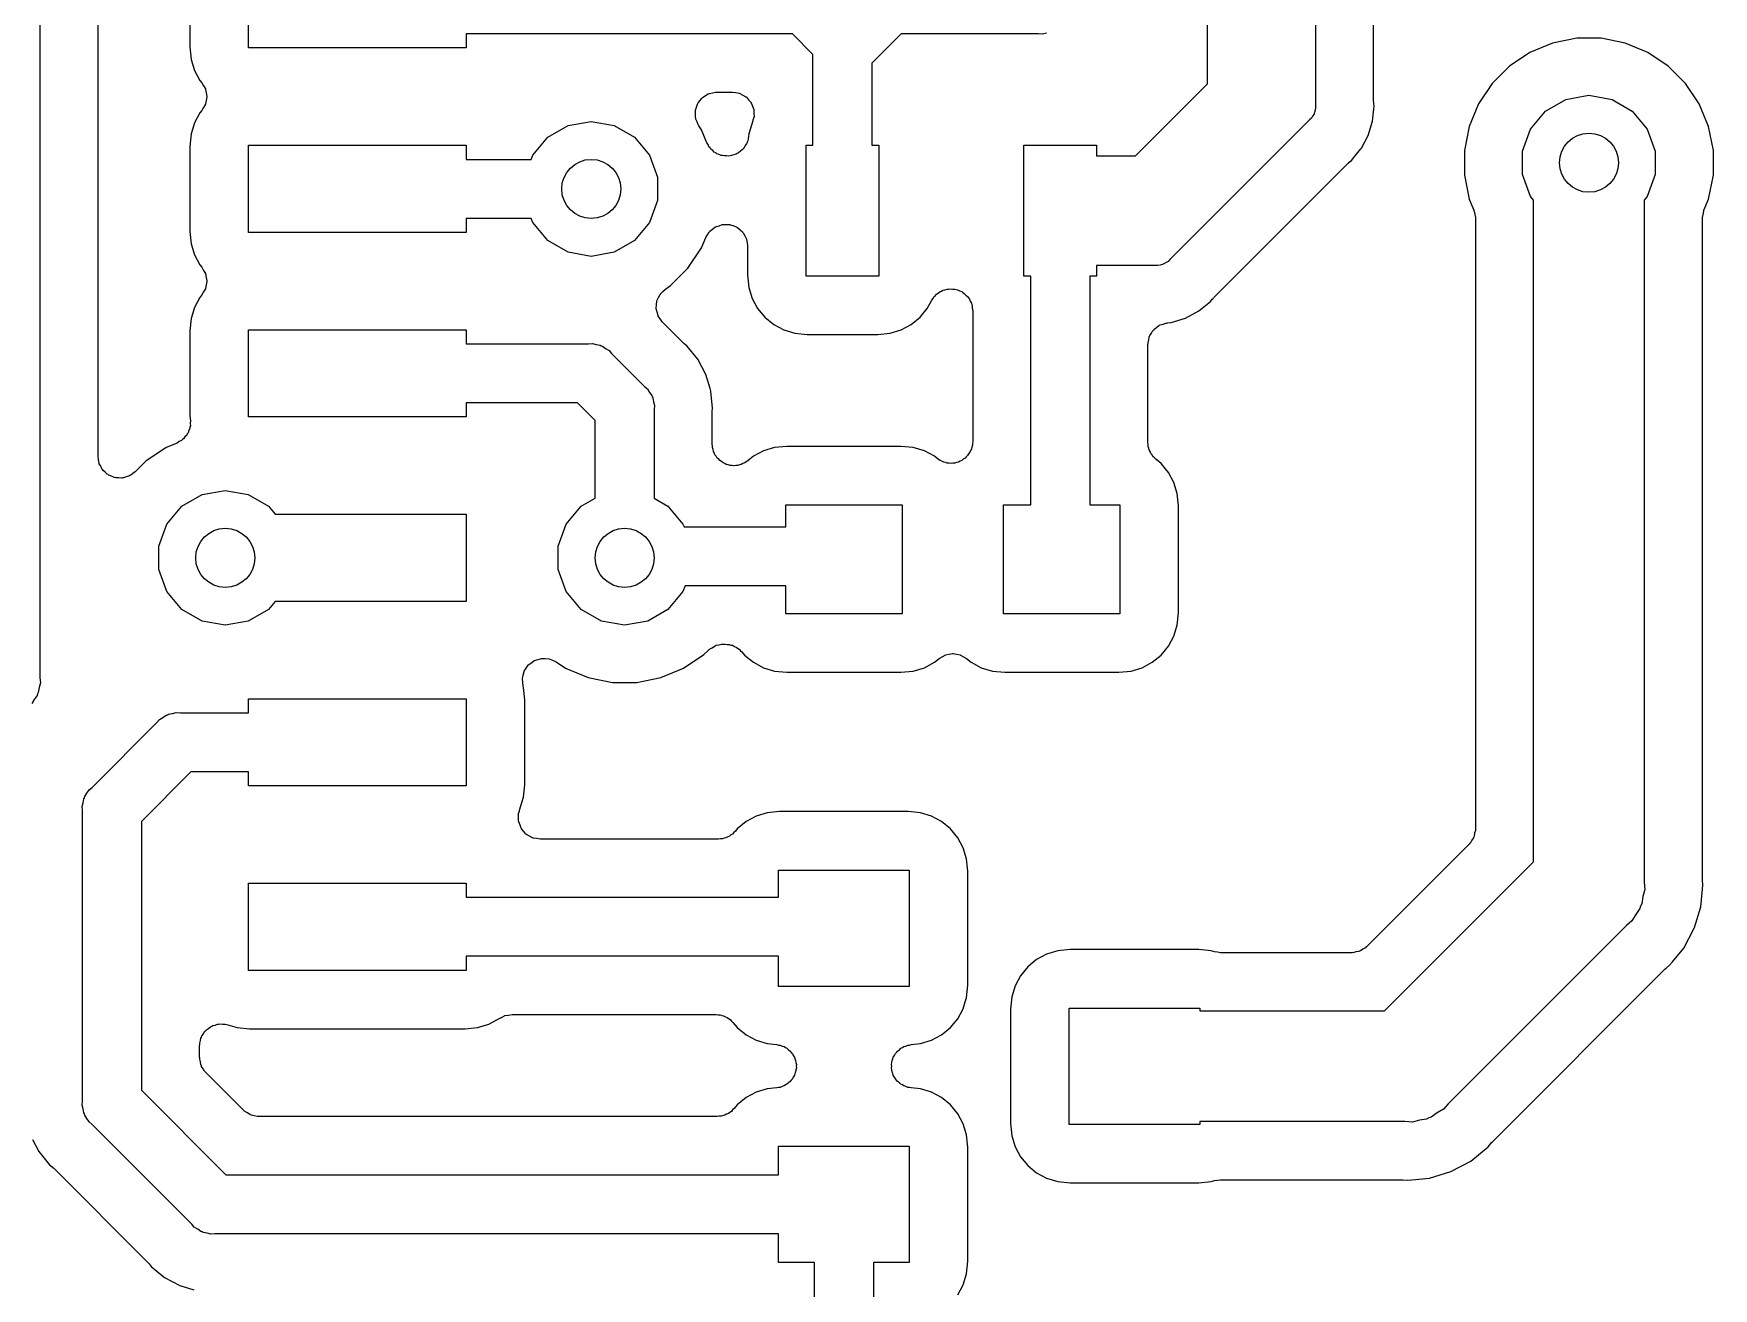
# Model space of a CAD drawing. Extents: x 91 to 190.2, y -113.9 to -59.9.
# Drawn here: x 169.22 to 180.79, y -76.35 to -67.71 of the extents above; entities that cross this region are included whole.
import ezdxf

# ---------------------------------------------------------------- set-up
doc = ezdxf.new("R2010")
doc.units = 0
doc.header["$MEASUREMENT"] = 0
doc.layers.add('BLACK', color=7, linetype='CONTINUOUS')

msp = doc.modelspace()

# ---------------------------------------------------------------- linework, layer by layer
at = {"layer": 'BLACK', "linetype": 'CONTINUOUS'}
for p, q in [((169.264, -63.5683), (169.264, -72.1469)), ((169.664, -70.6216), (169.664, -63.9013)), ((177.303, -68.0574), (177.303, -64.3355)), ((178.047, -64.5426), (178.047, -68.2045)), ((178.447, -68.1768), (178.447, -65.0246)), ((170.297, -67.2174), (170.297, -67.8026)), ((170.7, -67.81), (170.7, -67.21)), ((174.446, -67.7132), (172.2, -67.7132)), ((172.2, -67.7132), (172.2, -67.81)), ((174.587, -67.8542), (174.446, -67.7132)), ((175.194, -67.7132), (174.993, -67.9142)), ((176.141, -67.7132), (175.194, -67.7132)), ((176.168, -67.7155), (176.141, -67.7132)), ((176.194, -67.7086), (176.168, -67.7155)), ((179.68, -67.7757), (179.524, -67.8404)), ((179.846, -67.7428), (179.68, -67.7757)), ((180.014, -67.7428), (179.846, -67.7428)), ((180.18, -67.7757), (180.014, -67.7428)), ((180.336, -67.8404), (180.18, -67.7757)), ((170.297, -67.8026), (170.306, -67.8884)), ((170.306, -67.8884), (170.329, -67.9638)), ((172.2, -67.81), (170.7, -67.81)), ((174.587, -68.48), (174.587, -67.8542)), ((179.524, -67.8404), (179.384, -67.9342)), ((180.476, -67.9342), (180.336, -67.8404)), ((170.329, -67.9638), (170.366, -68.0333)), ((174.993, -67.9142), (174.993, -68.48)), ((179.384, -67.9342), (179.264, -68.0536)), ((180.596, -68.0536), (180.476, -67.9342)), ((170.366, -68.0333), (170.379, -68.0498)), ((170.379, -68.0498), (170.391, -68.0711)), ((170.391, -68.0711), (170.404, -68.0922)), ((170.404, -68.0922), (170.404, -68.0938)), ((170.404, -68.0938), (170.405, -68.0952)), ((170.405, -68.0952), (170.409, -68.1193)), ((170.409, -68.1193), (170.413, -68.1434)), ((173.848, -68.1377), (173.866, -68.1259)), ((173.866, -68.1259), (173.87, -68.1247)), ((173.87, -68.1247), (173.875, -68.1222)), ((173.875, -68.1222), (173.896, -68.1186)), ((173.896, -68.1186), (173.916, -68.1135)), ((173.916, -68.1135), (173.921, -68.1141)), ((173.921, -68.1141), (173.926, -68.1132)), ((173.926, -68.1132), (174.032, -68.1132)), ((174.032, -68.1132), (174.056, -68.1173)), ((174.056, -68.1173), (174.079, -68.1206)), ((174.079, -68.1206), (174.081, -68.1218)), ((174.081, -68.1218), (174.084, -68.1222)), ((174.084, -68.1222), (174.104, -68.1341)), ((176.807, -68.553), (177.303, -68.0574)), ((179.264, -68.0536), (179.17, -68.194)), ((180.69, -68.194), (180.596, -68.0536)), ((170.379, -68.2402), (170.366, -68.2567)), ((170.391, -68.2189), (170.379, -68.2402)), ((170.404, -68.1978), (170.391, -68.2189)), ((170.405, -68.1948), (170.404, -68.1962)), ((170.404, -68.1962), (170.404, -68.1978)), ((170.409, -68.1706), (170.405, -68.1948)), ((170.413, -68.1466), (170.409, -68.1706)), ((170.413, -68.1434), (170.413, -68.145)), ((170.413, -68.145), (170.413, -68.1466)), ((173.777, -68.2469), (173.778, -68.2421)), ((173.778, -68.2372), (173.786, -68.2172)), ((173.778, -68.2421), (173.778, -68.2372)), ((173.786, -68.2172), (173.792, -68.1969)), ((173.792, -68.1969), (173.794, -68.1929)), ((173.794, -68.1929), (173.796, -68.1882)), ((173.796, -68.1882), (173.81, -68.1719)), ((173.81, -68.1719), (173.822, -68.1548)), ((173.822, -68.1548), (173.826, -68.1521)), ((173.826, -68.1521), (173.83, -68.1483)), ((173.83, -68.1483), (173.848, -68.1377)), ((174.104, -68.1341), (174.125, -68.1452)), ((174.125, -68.1452), (174.127, -68.147)), ((174.127, -68.147), (174.129, -68.1483)), ((174.129, -68.1483), (174.144, -68.1664)), ((174.144, -68.1664), (174.16, -68.184)), ((174.16, -68.184), (174.161, -68.1863)), ((174.161, -68.1863), (174.162, -68.1882)), ((174.162, -68.1882), (174.17, -68.2104)), ((174.17, -68.2104), (174.179, -68.2323)), ((174.179, -68.2323), (174.179, -68.2348)), ((174.179, -68.2348), (174.18, -68.2372)), ((174.18, -68.2372), (174.18, -68.2608)), ((178.044, -68.2375), (178.041, -68.2541)), ((178.048, -68.2212), (178.044, -68.2375)), ((178.047, -68.2045), (178.048, -68.2212)), ((178.439, -68.3133), (178.448, -68.2285)), ((178.448, -68.1841), (178.447, -68.1768)), ((178.448, -68.1915), (178.448, -68.1841)), ((178.45, -68.21), (178.448, -68.1915)), ((178.448, -68.2285), (178.45, -68.21)), ((178.448, -68.2285), (178.448, -68.2285)), ((178.448, -68.2285), (178.448, -68.2285)), ((179.17, -68.194), (179.106, -68.35)), ((179.632, -68.2444), (179.771, -68.1637)), ((179.771, -68.1637), (179.93, -68.1357)), ((179.93, -68.1357), (180.089, -68.1637)), ((180.089, -68.1637), (180.228, -68.2444)), ((180.754, -68.35), (180.69, -68.194)), ((170.329, -68.3262), (170.306, -68.4016)), ((170.366, -68.2567), (170.329, -68.3262)), ((172.762, -68.4244), (172.901, -68.3437)), ((172.901, -68.3437), (173.06, -68.3157)), ((173.06, -68.3157), (173.219, -68.3437)), ((173.219, -68.3437), (173.358, -68.4244)), ((173.778, -68.268), (173.777, -68.2469)), ((173.778, -68.2892), (173.778, -68.268)), ((173.78, -68.2939), (173.778, -68.2892)), ((173.78, -68.2989), (173.78, -68.2939)), ((173.789, -68.3183), (173.78, -68.2989)), ((173.796, -68.3382), (173.789, -68.3183)), ((173.799, -68.342), (173.796, -68.3382)), ((173.801, -68.3465), (173.799, -68.342)), ((173.82, -68.374), (173.801, -68.3465)), ((174.173, -68.312), (174.146, -68.4016)), ((174.174, -68.3068), (174.173, -68.312)), ((174.18, -68.2892), (174.174, -68.3068)), ((174.18, -68.2608), (174.181, -68.2844)), ((174.181, -68.2844), (174.18, -68.2868)), ((174.18, -68.2868), (174.18, -68.2892)), ((178.006, -68.3037), (177.044, -69.2659)), ((178.019, -68.2929), (178.006, -68.3037)), ((178.027, -68.2783), (178.019, -68.2929)), ((178.037, -68.2645), (178.027, -68.2783)), ((178.038, -68.259), (178.037, -68.2645)), ((178.041, -68.2541), (178.038, -68.259)), ((178.409, -68.4127), (178.439, -68.3133)), ((179.106, -68.35), (179.073, -68.5156)), ((179.528, -68.3679), (179.632, -68.2444)), ((180.228, -68.2444), (180.332, -68.3679)), ((180.787, -68.5156), (180.754, -68.35)), ((170.306, -68.4016), (170.297, -68.4874)), ((172.658, -68.5479), (172.762, -68.4244)), ((173.358, -68.4244), (173.462, -68.5479)), ((173.856, -68.4621), (173.82, -68.374)), ((173.865, -68.4753), (173.856, -68.4621)), ((174.13, -68.4696), (174.121, -68.4823)), ((174.133, -68.4593), (174.13, -68.4696)), ((174.138, -68.4499), (174.133, -68.4593)), ((174.14, -68.4344), (174.138, -68.4499)), ((174.144, -68.4195), (174.14, -68.4344)), ((174.146, -68.4016), (174.144, -68.4195)), ((178.363, -68.4998), (178.409, -68.4127)), ((179.473, -68.5194), (179.528, -68.3679)), ((180.332, -68.3679), (180.387, -68.5194)), ((170.297, -68.4874), (170.297, -69.0726)), ((170.7, -69.08), (170.7, -68.48)), ((170.7, -68.48), (172.2, -68.48)), ((172.2, -68.48), (172.2, -68.5768)), ((172.2, -68.5768), (172.647, -68.5768)), ((172.647, -68.5768), (172.658, -68.5479)), ((173.462, -68.5479), (173.517, -68.6994)), ((173.871, -68.4894), (173.865, -68.4753)), ((173.878, -68.4971), (173.871, -68.4894)), ((173.884, -68.5061), (173.878, -68.4971)), ((173.897, -68.5156), (173.884, -68.5061)), ((173.907, -68.5267), (173.897, -68.5156)), ((173.917, -68.5313), (173.907, -68.5267)), ((173.925, -68.5378), (173.917, -68.5313)), ((173.94, -68.5425), (173.925, -68.5378)), ((173.954, -68.5492), (173.94, -68.5425)), ((173.965, -68.5503), (173.954, -68.5492)), ((173.975, -68.5535), (173.965, -68.5503)), ((173.991, -68.5528), (173.975, -68.5535)), ((174.006, -68.5543), (173.991, -68.5528)), ((174.017, -68.5517), (174.006, -68.5543)), ((174.027, -68.5512), (174.017, -68.5517)), ((174.042, -68.5452), (174.027, -68.5512)), ((174.057, -68.5414), (174.042, -68.5452)), ((174.065, -68.5353), (174.057, -68.5414)), ((174.075, -68.5313), (174.065, -68.5353)), ((174.087, -68.5208), (174.075, -68.5313)), ((174.1, -68.512), (174.087, -68.5208)), ((174.106, -68.5033), (174.1, -68.512)), ((174.114, -68.4961), (174.106, -68.5033)), ((174.121, -68.4823), (174.114, -68.4961)), ((174.54, -69.38), (174.54, -68.48)), ((174.54, -68.48), (174.587, -68.48)), ((174.993, -68.48), (175.04, -68.48)), ((175.04, -68.48), (175.04, -69.38)), ((176.04, -69.38), (176.04, -68.48)), ((176.04, -68.48), (176.54, -68.48)), ((176.54, -68.48), (176.54, -68.5525)), ((176.54, -68.5525), (176.546, -68.553)), ((176.546, -68.553), (176.807, -68.553)), ((178.28, -68.5963), (178.294, -68.5844)), ((178.294, -68.5844), (178.319, -68.5548)), ((178.319, -68.5548), (178.36, -68.5042)), ((178.319, -68.5548), (178.319, -68.5548)), ((178.36, -68.5042), (178.363, -68.4998)), ((179.073, -68.5156), (179.073, -68.6844)), ((179.473, -68.6806), (179.473, -68.5194)), ((180.387, -68.5194), (180.387, -68.6806)), ((180.787, -68.6844), (180.787, -68.5156)), ((173.517, -68.6994), (173.517, -68.8606)), ((177.346, -69.5291), (178.269, -68.6062)), ((178.269, -68.6062), (178.275, -68.6019)), ((178.275, -68.6019), (178.28, -68.5963)), ((179.073, -68.6844), (179.106, -68.85)), ((179.528, -68.8321), (179.473, -68.6806)), ((180.387, -68.6806), (180.332, -68.8321)), ((180.754, -68.85), (180.787, -68.6844)), ((173.517, -68.8606), (173.462, -69.0121)), ((179.106, -68.85), (179.138, -68.9269)), ((179.138, -68.9269), (179.138, -68.9301)), ((179.138, -68.9301), (179.14, -68.933)), ((179.14, -68.933), (179.144, -68.9555)), ((179.549, -68.8572), (179.528, -68.8321)), ((179.549, -73.4122), (179.549, -68.8572)), ((180.332, -68.8321), (180.311, -68.8572)), ((180.311, -68.8572), (180.311, -73.5534)), ((180.716, -68.9555), (180.72, -68.933)), ((180.72, -68.933), (180.722, -68.9301)), ((180.722, -68.9269), (180.754, -68.85)), ((180.722, -68.9301), (180.722, -68.9269)), ((172.647, -68.9832), (172.2, -68.9832)), ((172.2, -68.9832), (172.2, -69.08)), ((172.658, -69.0121), (172.647, -68.9832)), ((172.762, -69.1356), (172.658, -69.0121)), ((173.462, -69.0121), (173.358, -69.1356)), ((173.895, -69.0579), (173.912, -69.0432)), ((173.912, -69.0432), (173.915, -69.0421)), ((173.915, -69.0421), (173.918, -69.0401)), ((173.918, -69.0401), (173.94, -69.0332)), ((173.94, -69.0332), (173.961, -69.0254)), ((173.961, -69.0254), (173.965, -69.0254)), ((173.965, -69.0254), (173.968, -69.0244)), ((173.968, -69.0244), (173.991, -69.0254)), ((173.991, -69.0254), (174.013, -69.0254)), ((174.013, -69.0254), (174.016, -69.0266)), ((174.016, -69.0266), (174.02, -69.0267)), ((174.02, -69.0267), (174.041, -69.0354)), ((174.041, -69.0354), (174.062, -69.0432)), ((174.062, -69.0432), (174.065, -69.0454)), ((174.065, -69.0454), (174.068, -69.0466)), ((174.068, -69.0466), (174.085, -69.0621)), ((179.144, -68.9555), (179.149, -68.9778)), ((179.149, -68.9778), (179.148, -68.981)), ((179.148, -68.981), (179.149, -68.9843)), ((179.149, -68.9843), (179.149, -73.1844)), ((180.711, -68.9778), (180.716, -68.9555)), ((180.712, -68.981), (180.711, -68.9778)), ((180.711, -68.9843), (180.712, -68.981)), ((180.711, -73.5243), (180.711, -68.9843)), ((170.297, -69.0726), (170.306, -69.1584)), ((170.306, -69.1584), (170.329, -69.2338)), ((172.2, -69.08), (170.7, -69.08)), ((172.901, -69.2163), (172.762, -69.1356)), ((173.358, -69.1356), (173.219, -69.2163)), ((173.82, -69.186), (173.849, -69.1157)), ((173.849, -69.1157), (173.861, -69.0965)), ((173.861, -69.0965), (173.872, -69.0767)), ((173.872, -69.0767), (173.875, -69.0746)), ((173.875, -69.0746), (173.877, -69.0718)), ((173.877, -69.0718), (173.895, -69.0579)), ((174.085, -69.0621), (174.102, -69.0767)), ((174.102, -69.0767), (174.104, -69.0796)), ((174.104, -69.0796), (174.106, -69.0818)), ((174.106, -69.0818), (174.117, -69.1021)), ((174.117, -69.1021), (174.128, -69.1218)), ((174.128, -69.1218), (174.129, -69.1251)), ((174.129, -69.1251), (174.13, -69.128)), ((174.13, -69.128), (174.133, -69.1507)), ((174.133, -69.1507), (174.137, -69.1731)), ((170.329, -69.2338), (170.366, -69.3033)), ((173.06, -69.2443), (172.901, -69.2163)), ((173.219, -69.2163), (173.06, -69.2443)), ((173.726, -69.3264), (173.82, -69.186)), ((174.137, -69.1731), (174.137, -69.3726)), ((177.033, -69.2788), (177.018, -69.2872)), ((177.044, -69.2659), (177.033, -69.2788)), ((170.366, -69.3033), (170.379, -69.3198)), ((170.379, -69.3198), (170.391, -69.3411)), ((170.391, -69.3411), (170.404, -69.3622)), ((170.404, -69.3622), (170.404, -69.3638)), ((170.404, -69.3638), (170.405, -69.3652)), ((170.405, -69.3652), (170.409, -69.3893)), ((170.409, -69.3893), (170.413, -69.4134)), ((173.606, -69.4458), (173.726, -69.3264)), ((174.137, -69.3726), (174.146, -69.4584)), ((175.04, -69.38), (174.54, -69.38)), ((176.087, -69.38), (176.04, -69.38)), ((176.087, -70.955), (176.087, -69.38)), ((176.54, -69.38), (176.493, -69.38)), ((176.493, -69.38), (176.493, -70.955)), ((176.546, -69.307), (176.54, -69.3075)), ((176.54, -69.3075), (176.54, -69.38)), ((176.944, -69.307), (176.546, -69.307)), ((176.961, -69.3085), (176.944, -69.307)), ((176.977, -69.3041), (176.961, -69.3085)), ((176.994, -69.3012), (176.977, -69.3041)), ((176.999, -69.2983), (176.994, -69.3012)), ((177.004, -69.2969), (176.999, -69.2983)), ((177.018, -69.2872), (177.004, -69.2969)), ((170.379, -69.5102), (170.366, -69.5267)), ((170.391, -69.4889), (170.379, -69.5102)), ((170.404, -69.4678), (170.391, -69.4889)), ((170.405, -69.4648), (170.404, -69.4662)), ((170.404, -69.4662), (170.404, -69.4678)), ((170.409, -69.4406), (170.405, -69.4648)), ((170.413, -69.4166), (170.409, -69.4406)), ((170.413, -69.4134), (170.413, -69.415)), ((170.413, -69.415), (170.413, -69.4166)), ((173.524, -69.5283), (173.535, -69.5062)), ((173.535, -69.5062), (173.536, -69.505)), ((173.536, -69.5035), (173.554, -69.4866)), ((173.536, -69.505), (173.536, -69.5035)), ((173.554, -69.4866), (173.571, -69.4693)), ((173.571, -69.4693), (173.573, -69.4686)), ((173.573, -69.4686), (173.574, -69.4675)), ((173.574, -69.4675), (173.606, -69.4458)), ((174.146, -69.4584), (174.169, -69.5338)), ((175.422, -69.5209), (175.43, -69.514)), ((175.43, -69.514), (175.437, -69.5056)), ((175.437, -69.5056), (175.45, -69.4974)), ((175.45, -69.4974), (175.462, -69.4874)), ((175.462, -69.4874), (175.472, -69.4837)), ((175.472, -69.4837), (175.481, -69.4781)), ((175.481, -69.4781), (175.496, -69.4749)), ((175.496, -69.4749), (175.511, -69.4696)), ((175.511, -69.4696), (175.521, -69.4696)), ((175.521, -69.4696), (175.532, -69.4674)), ((175.532, -69.4674), (175.547, -69.4696)), ((175.547, -69.4696), (175.563, -69.4696)), ((175.563, -69.4696), (175.573, -69.4732)), ((175.573, -69.4732), (175.583, -69.4747)), ((175.583, -69.4747), (175.597, -69.4821)), ((175.597, -69.4821), (175.612, -69.4874)), ((175.612, -69.4874), (175.62, -69.4943)), ((175.62, -69.4943), (175.629, -69.4993)), ((175.629, -69.4993), (175.64, -69.5109)), ((175.64, -69.5109), (175.652, -69.5209)), ((170.329, -69.5962), (170.306, -69.6716)), ((170.366, -69.5267), (170.329, -69.5962)), ((173.508, -69.602), (173.51, -69.5777)), ((173.508, -69.6036), (173.508, -69.602)), ((173.508, -69.6053), (173.508, -69.6036)), ((173.514, -69.6289), (173.508, -69.6053)), ((173.51, -69.5777), (173.512, -69.5534)), ((173.512, -69.5534), (173.513, -69.5519)), ((173.513, -69.5502), (173.524, -69.5283)), ((173.513, -69.5519), (173.513, -69.5502)), ((173.52, -69.6526), (173.514, -69.6289)), ((174.169, -69.5338), (174.206, -69.6033)), ((174.206, -69.6033), (174.256, -69.6642)), ((175.324, -69.6642), (175.374, -69.6033)), ((175.374, -69.6033), (175.405, -69.5466)), ((175.405, -69.5466), (175.414, -69.5344)), ((175.414, -69.5344), (175.422, -69.5209)), ((175.652, -69.5209), (175.657, -69.5301)), ((175.657, -69.5301), (175.664, -69.5381)), ((175.664, -69.5381), (175.67, -69.5525)), ((175.67, -69.5525), (175.678, -69.566)), ((175.678, -69.566), (175.68, -69.5765)), ((175.68, -69.5765), (175.684, -69.5864)), ((175.684, -69.5864), (175.684, -69.602)), ((175.684, -69.602), (175.687, -69.6173)), ((175.687, -69.6173), (175.687, -70.5199)), ((177.153, -69.6692), (177.244, -69.6203)), ((177.244, -69.6203), (177.324, -69.5544)), ((177.324, -69.5544), (177.336, -69.54)), ((177.336, -69.54), (177.342, -69.5352)), ((177.342, -69.5352), (177.346, -69.5291)), ((170.306, -69.6716), (170.297, -69.7574)), ((173.521, -69.654), (173.52, -69.6526)), ((173.521, -69.6556), (173.521, -69.654)), ((173.535, -69.6756), (173.521, -69.6556)), ((173.549, -69.6959), (173.535, -69.6756)), ((173.55, -69.6969), (173.549, -69.6959)), ((173.551, -69.6983), (173.55, -69.6969)), ((173.69, -69.8373), (173.551, -69.6983)), ((174.256, -69.6642), (174.317, -69.7142)), ((174.317, -69.7142), (174.386, -69.7513)), ((175.194, -69.7513), (175.263, -69.7142)), ((175.263, -69.7142), (175.324, -69.6642)), ((176.936, -69.7462), (176.953, -69.7343)), ((176.953, -69.7343), (176.968, -69.7212)), ((176.968, -69.7212), (176.974, -69.7192)), ((176.974, -69.7192), (176.978, -69.7158)), ((176.978, -69.7158), (176.998, -69.7104)), ((176.998, -69.7104), (177.017, -69.7034)), ((177.017, -69.7034), (177.023, -69.7034)), ((177.023, -69.7034), (177.028, -69.7018)), ((177.028, -69.7018), (177.053, -69.6994)), ((177.053, -69.6994), (177.153, -69.6692)), ((170.297, -69.7574), (170.297, -70.3426)), ((170.7, -70.35), (170.7, -69.75)), ((170.7, -69.75), (172.2, -69.75)), ((172.2, -69.75), (172.2, -69.8468)), ((172.2, -69.8468), (173.041, -69.8468)), ((173.041, -69.8468), (173.068, -69.8445)), ((173.068, -69.8445), (173.094, -69.8514)), ((173.094, -69.8514), (173.121, -69.8561)), ((173.121, -69.8561), (173.128, -69.8606)), ((173.128, -69.8606), (173.137, -69.863)), ((173.696, -69.8416), (173.69, -69.8373)), ((173.701, -69.8472), (173.696, -69.8416)), ((173.719, -69.8614), (173.701, -69.8472)), ((173.794, -69.9533), (173.719, -69.8614)), ((174.386, -69.7513), (174.462, -69.7742)), ((174.462, -69.7742), (174.547, -69.7827)), ((174.547, -69.7827), (175.033, -69.7827)), ((175.033, -69.7827), (175.118, -69.7742)), ((175.118, -69.7742), (175.194, -69.7513)), ((176.893, -69.8511), (176.894, -69.8454)), ((176.893, -70.5252), (176.893, -69.8511)), ((176.894, -69.8397), (176.899, -69.8199)), ((176.894, -69.8454), (176.894, -69.8397)), ((176.899, -69.8199), (176.902, -69.7998)), ((176.902, -69.7998), (176.905, -69.7948)), ((176.905, -69.7948), (176.907, -69.7892)), ((176.907, -69.7892), (176.918, -69.7723)), ((176.918, -69.7723), (176.928, -69.7547)), ((176.928, -69.7547), (176.933, -69.751)), ((176.933, -69.751), (176.936, -69.7462)), ((173.137, -69.863), (173.159, -69.8785)), ((173.159, -69.8785), (173.183, -69.8919)), ((173.183, -69.8919), (173.2, -69.9126)), ((173.2, -69.9126), (173.427, -70.1401)), ((173.85, -70.058), (173.794, -69.9533)), ((173.879, -70.154), (173.85, -70.058)), ((173.427, -70.1401), (173.448, -70.1574)), ((173.448, -70.1574), (173.462, -70.1807)), ((173.462, -70.1807), (173.477, -70.2028)), ((173.477, -70.2028), (173.479, -70.2116)), ((173.884, -70.1718), (173.879, -70.154)), ((173.879, -70.154), (173.879, -70.154)), ((173.896, -70.29), (173.884, -70.1718)), ((172.966, -70.2532), (172.2, -70.2532)), ((172.2, -70.2532), (172.2, -70.35)), ((173.087, -70.3742), (172.966, -70.2532)), ((173.479, -70.2116), (173.484, -70.2194)), ((173.484, -70.2194), (173.489, -70.246)), ((173.489, -70.246), (173.496, -70.272)), ((173.496, -70.272), (173.493, -70.2989)), ((173.493, -70.2989), (173.493, -70.9094)), ((173.893, -70.327), (173.894, -70.3197)), ((173.894, -70.3123), (173.896, -70.29)), ((173.894, -70.3197), (173.894, -70.3123)), ((170.297, -70.428), (170.29, -70.4437)), ((170.297, -70.3426), (170.301, -70.3761)), ((170.3, -70.4104), (170.297, -70.419)), ((170.297, -70.419), (170.297, -70.428)), ((170.301, -70.3761), (170.299, -70.3932)), ((170.299, -70.3932), (170.3, -70.4104)), ((172.2, -70.35), (170.7, -70.35)), ((173.087, -70.9094), (173.087, -70.3742)), ((173.893, -70.5363), (173.893, -70.327)), ((170.209, -70.5294), (170.134, -70.5604)), ((170.223, -70.5201), (170.209, -70.5294)), ((170.239, -70.5127), (170.223, -70.5201)), ((170.245, -70.5063), (170.239, -70.5127)), ((170.253, -70.5014), (170.245, -70.5063)), ((170.263, -70.4878), (170.253, -70.5014)), ((170.275, -70.4755), (170.263, -70.4878)), ((170.279, -70.4672), (170.275, -70.4755)), ((170.284, -70.4601), (170.279, -70.4672)), ((170.29, -70.4437), (170.284, -70.4601)), ((173.895, -70.5484), (173.893, -70.5363)), ((173.895, -70.5608), (173.895, -70.5484)), ((174.407, -70.5523), (174.322, -70.5608)), ((175.193, -70.5523), (174.407, -70.5523)), ((175.278, -70.5608), (175.193, -70.5523)), ((175.685, -70.5443), (175.68, -70.5575)), ((175.687, -70.5199), (175.685, -70.532)), ((175.685, -70.532), (175.685, -70.5443)), ((176.896, -70.5389), (176.893, -70.5252)), ((176.896, -70.5528), (176.896, -70.5389)), ((176.9, -70.5643), (176.896, -70.5528)), ((169.667, -70.6409), (169.664, -70.6216)), ((169.669, -70.6604), (169.667, -70.6409)), ((169.672, -70.6664), (169.669, -70.6604)), ((169.673, -70.6729), (169.672, -70.6664)), ((169.994, -70.6542), (169.92, -70.7277)), ((170.134, -70.5604), (169.994, -70.6542)), ((173.9, -70.5739), (173.895, -70.5608)), ((173.902, -70.5876), (173.9, -70.5739)), ((173.908, -70.5983), (173.902, -70.5876)), ((173.912, -70.6099), (173.908, -70.5983)), ((173.921, -70.6207), (173.912, -70.6099)), ((173.928, -70.6327), (173.921, -70.6207)), ((173.938, -70.6406), (173.928, -70.6327)), ((173.946, -70.6502), (173.938, -70.6406)), ((173.958, -70.6573), (173.946, -70.6502)), ((173.968, -70.6662), (173.958, -70.6573)), ((173.98, -70.6704), (173.968, -70.6662)), ((173.99, -70.6767), (173.98, -70.6704)), ((174.105, -70.671), (174.093, -70.6778)), ((174.118, -70.6662), (174.105, -70.671)), ((174.128, -70.6583), (174.118, -70.6662)), ((174.138, -70.6523), (174.128, -70.6583)), ((174.177, -70.6208), (174.138, -70.6523)), ((174.246, -70.5837), (174.177, -70.6208)), ((174.322, -70.5608), (174.246, -70.5837)), ((175.354, -70.5837), (175.278, -70.5608)), ((175.423, -70.6208), (175.354, -70.5837)), ((175.442, -70.6359), (175.423, -70.6208)), ((175.452, -70.6419), (175.442, -70.6359)), ((175.462, -70.6498), (175.452, -70.6419)), ((175.475, -70.6546), (175.462, -70.6498)), ((175.487, -70.6614), (175.475, -70.6546)), ((175.499, -70.6634), (175.487, -70.6614)), ((175.511, -70.6676), (175.499, -70.6634)), ((175.525, -70.6676), (175.511, -70.6676)), ((175.538, -70.6699), (175.525, -70.6676)), ((175.551, -70.6676), (175.538, -70.6699)), ((175.563, -70.6676), (175.551, -70.6676)), ((175.576, -70.6629), (175.563, -70.6676)), ((175.59, -70.6603), (175.576, -70.6629)), ((175.6, -70.654), (175.59, -70.6603)), ((175.612, -70.6498), (175.6, -70.654)), ((175.622, -70.6409), (175.612, -70.6498)), ((175.634, -70.6338), (175.622, -70.6409)), ((175.642, -70.6242), (175.634, -70.6338)), ((175.652, -70.6163), (175.642, -70.6242)), ((175.659, -70.6043), (175.652, -70.6163)), ((175.668, -70.5935), (175.659, -70.6043)), ((175.672, -70.5819), (175.668, -70.5935)), ((175.678, -70.5712), (175.672, -70.5819)), ((175.68, -70.5575), (175.678, -70.5712)), ((176.902, -70.5765), (176.9, -70.5643)), ((176.909, -70.5885), (176.902, -70.5765)), ((176.914, -70.6016), (176.909, -70.5885)), ((176.922, -70.6109), (176.914, -70.6016)), ((176.928, -70.6216), (176.922, -70.6109)), ((176.939, -70.6305), (176.928, -70.6216)), ((176.948, -70.6411), (176.939, -70.6305)), ((176.984, -70.6708), (176.948, -70.6411)), ((177.034, -70.7317), (176.984, -70.6708)), ((169.683, -70.6899), (169.673, -70.6729)), ((169.691, -70.7076), (169.683, -70.6899)), ((169.696, -70.7123), (169.691, -70.7076)), ((169.699, -70.718), (169.696, -70.7123)), ((169.714, -70.7306), (169.699, -70.718)), ((169.728, -70.7445), (169.714, -70.7306)), ((169.734, -70.7473), (169.728, -70.7445)), ((169.739, -70.7515), (169.734, -70.7473)), ((169.757, -70.7582), (169.739, -70.7515)), ((169.775, -70.7665), (169.757, -70.7582)), ((169.782, -70.7671), (169.775, -70.7665)), ((169.788, -70.7693), (169.782, -70.7671)), ((169.808, -70.7693), (169.788, -70.7693)), ((169.827, -70.771), (169.808, -70.7693)), ((169.833, -70.7693), (169.827, -70.771)), ((169.84, -70.7693), (169.833, -70.7693)), ((169.858, -70.7626), (169.84, -70.7693)), ((169.877, -70.7575), (169.858, -70.7626)), ((169.883, -70.7538), (169.877, -70.7575)), ((169.889, -70.7515), (169.883, -70.7538)), ((169.904, -70.7389), (169.889, -70.7515)), ((169.92, -70.7277), (169.904, -70.7389)), ((174.004, -70.6793), (173.99, -70.6767)), ((174.017, -70.684), (174.004, -70.6793)), ((174.029, -70.684), (174.017, -70.684)), ((174.042, -70.6863), (174.029, -70.684)), ((174.055, -70.684), (174.042, -70.6863)), ((174.069, -70.684), (174.055, -70.684)), ((174.081, -70.6798), (174.069, -70.684)), ((174.093, -70.6778), (174.081, -70.6798)), ((177.071, -70.8012), (177.034, -70.7317)), ((170.242, -70.9644), (170.381, -70.8837)), ((170.381, -70.8837), (170.54, -70.8557)), ((170.54, -70.8557), (170.699, -70.8837)), ((170.699, -70.8837), (170.838, -70.9644)), ((177.094, -70.8766), (177.071, -70.8012)), ((177.103, -70.9624), (177.094, -70.8766)), ((170.138, -71.0879), (170.242, -70.9644)), ((170.838, -70.9644), (170.885, -71.02)), ((172.888, -71.0879), (172.992, -70.9644)), ((172.992, -70.9644), (173.087, -70.9094)), ((173.493, -70.9094), (173.588, -70.9644)), ((173.588, -70.9644), (173.692, -71.0879)), ((174.4, -71.1068), (174.4, -70.955)), ((174.4, -70.955), (175.2, -70.955)), ((175.2, -70.955), (175.2, -71.705)), ((175.9, -71.705), (175.9, -70.955)), ((175.9, -70.955), (176.087, -70.955)), ((176.493, -70.955), (176.7, -70.955)), ((176.7, -70.955), (176.7, -71.705)), ((177.103, -71.6976), (177.103, -70.9624)), ((170.083, -71.2394), (170.138, -71.0879)), ((170.885, -71.02), (172.2, -71.02)), ((172.2, -71.02), (172.2, -71.62)), ((172.833, -71.2394), (172.888, -71.0879)), ((173.692, -71.0879), (173.699, -71.1068)), ((173.699, -71.1068), (174.4, -71.1068)), ((170.083, -71.4006), (170.083, -71.2394)), ((172.833, -71.4006), (172.833, -71.2394)), ((170.138, -71.5521), (170.083, -71.4006)), ((172.888, -71.5521), (172.833, -71.4006)), ((170.242, -71.6756), (170.138, -71.5521)), ((172.992, -71.6756), (172.888, -71.5521)), ((173.692, -71.5521), (173.588, -71.6756)), ((173.706, -71.5132), (173.692, -71.5521)), ((174.4, -71.5132), (173.706, -71.5132)), ((174.4, -71.705), (174.4, -71.5132)), ((170.381, -71.7563), (170.242, -71.6756)), ((170.838, -71.6756), (170.699, -71.7563)), ((170.885, -71.62), (170.838, -71.6756)), ((172.2, -71.62), (170.885, -71.62)), ((173.131, -71.7563), (172.992, -71.6756)), ((173.588, -71.6756), (173.449, -71.7563)), ((175.2, -71.705), (174.4, -71.705)), ((176.7, -71.705), (175.9, -71.705)), ((177.094, -71.7834), (177.103, -71.6976)), ((170.54, -71.7843), (170.381, -71.7563)), ((170.699, -71.7563), (170.54, -71.7843)), ((173.29, -71.7843), (173.131, -71.7563)), ((173.449, -71.7563), (173.29, -71.7843)), ((177.071, -71.8588), (177.094, -71.7834)), ((173.875, -71.9483), (173.892, -71.9385)), ((173.892, -71.9385), (173.908, -71.9273)), ((173.908, -71.9273), (173.914, -71.9255)), ((173.914, -71.9255), (173.92, -71.9222)), ((173.92, -71.9222), (173.939, -71.9188)), ((173.939, -71.9188), (173.958, -71.9138)), ((173.958, -71.9138), (173.965, -71.9143)), ((173.965, -71.9143), (173.971, -71.9132)), ((173.971, -71.9132), (173.982, -71.9132)), ((173.982, -71.9132), (173.996, -71.9156)), ((173.996, -71.9156), (174.01, -71.9158)), ((174.01, -71.9158), (174.022, -71.9201)), ((174.022, -71.9201), (174.034, -71.9222)), ((174.034, -71.9222), (174.046, -71.9292)), ((174.046, -71.9292), (174.059, -71.9341)), ((174.059, -71.9341), (174.068, -71.9421)), ((174.068, -71.9421), (174.079, -71.9483)), ((176.984, -71.9892), (177.034, -71.9283)), ((177.034, -71.9283), (177.071, -71.8588)), ((172.612, -72.0795), (172.626, -72.0584)), ((172.626, -72.0584), (172.627, -72.0579)), ((172.627, -72.0572), (172.648, -72.0423)), ((172.627, -72.0579), (172.627, -72.0572)), ((172.648, -72.0423), (172.668, -72.0271)), ((172.668, -72.0271), (172.669, -72.0269)), ((172.669, -72.0264), (172.694, -72.0193)), ((172.669, -72.0269), (172.669, -72.0264)), ((172.694, -72.0193), (172.718, -72.012)), ((172.718, -72.012), (172.719, -72.0118)), ((172.718, -72.012), (172.718, -72.012)), ((172.719, -72.0118), (172.744, -72.0134)), ((172.744, -72.0134), (172.77, -72.0148)), ((172.77, -72.0148), (172.77, -72.0151)), ((172.77, -72.0151), (172.771, -72.0152)), ((172.771, -72.0152), (172.794, -72.0254)), ((172.794, -72.0254), (172.818, -72.0353)), ((172.818, -72.0353), (172.818, -72.0358)), ((172.818, -72.0358), (172.819, -72.0362)), ((172.819, -72.0362), (172.884, -72.0796)), ((173.696, -72.0796), (173.836, -71.9858)), ((173.836, -71.9858), (173.865, -71.9571)), ((173.865, -71.9571), (173.871, -71.9533)), ((173.871, -71.9533), (173.875, -71.9483)), ((174.079, -71.9483), (174.088, -71.959)), ((174.088, -71.959), (174.098, -71.968)), ((174.098, -71.968), (174.116, -71.9892)), ((174.116, -71.9892), (174.177, -72.0392)), ((174.177, -72.0392), (174.246, -72.0763)), ((175.354, -72.0763), (175.423, -72.0392)), ((175.423, -72.0392), (175.455, -72.0133)), ((175.455, -72.0133), (175.476, -72.0013)), ((175.476, -72.0013), (175.497, -71.9889)), ((175.497, -71.9889), (175.499, -71.9886)), ((175.499, -71.9886), (175.5, -71.9878)), ((175.5, -71.9878), (175.524, -71.9838)), ((175.524, -71.9838), (175.548, -71.9793)), ((175.548, -71.9793), (175.55, -71.9795)), ((175.55, -71.9795), (175.552, -71.9793)), ((175.552, -71.9793), (175.576, -71.9838)), ((175.576, -71.9838), (175.6, -71.9878)), ((175.6, -71.9878), (175.601, -71.9886)), ((175.601, -71.9886), (175.603, -71.9889)), ((175.603, -71.9889), (175.624, -72.0014)), ((175.624, -72.0014), (175.645, -72.0133)), ((175.645, -72.0133), (175.677, -72.0392)), ((175.677, -72.0392), (175.746, -72.0763)), ((176.854, -72.0763), (176.923, -72.0392)), ((176.923, -72.0392), (176.984, -71.9892)), ((169.264, -72.1469), (169.267, -72.1805)), ((172.586, -72.1511), (172.592, -72.1266)), ((172.586, -72.1519), (172.586, -72.1511)), ((172.586, -72.1527), (172.586, -72.1519)), ((172.589, -72.1778), (172.586, -72.1527)), ((172.592, -72.1266), (172.598, -72.102)), ((172.598, -72.1005), (172.612, -72.0795)), ((172.598, -72.1013), (172.598, -72.1005)), ((172.598, -72.102), (172.598, -72.1013)), ((172.884, -72.0796), (173.04, -72.1443)), ((173.04, -72.1443), (173.206, -72.1772)), ((173.374, -72.1772), (173.54, -72.1443)), ((173.54, -72.1443), (173.696, -72.0796)), ((174.246, -72.0763), (174.322, -72.0992)), ((174.322, -72.0992), (174.407, -72.1077)), ((174.407, -72.1077), (175.193, -72.1077)), ((175.193, -72.1077), (175.278, -72.0992)), ((175.278, -72.0992), (175.354, -72.0763)), ((175.746, -72.0763), (175.822, -72.0992)), ((175.822, -72.0992), (175.907, -72.1077)), ((175.907, -72.1077), (176.693, -72.1077)), ((176.693, -72.1077), (176.778, -72.0992)), ((176.778, -72.0992), (176.854, -72.0763)), ((169.244, -72.267), (169.224, -72.2946)), ((169.247, -72.256), (169.244, -72.267)), ((169.252, -72.2462), (169.247, -72.256)), ((169.258, -72.213), (169.252, -72.2462)), ((169.267, -72.1805), (169.258, -72.213)), ((170.7, -72.3868), (170.7, -72.29)), ((170.7, -72.29), (172.2, -72.29)), ((172.2, -72.29), (172.2, -72.89)), ((172.592, -72.2029), (172.589, -72.1778)), ((172.592, -72.2036), (172.592, -72.2029)), ((172.592, -72.2044), (172.592, -72.2036)), ((172.594, -72.2116), (172.592, -72.2044)), ((172.603, -72.2974), (172.594, -72.2116)), ((173.206, -72.1772), (173.374, -72.1772)), ((169.224, -72.2946), (169.208, -72.3238)), ((170.111, -72.4185), (170.133, -72.403)), ((170.133, -72.403), (170.142, -72.4006)), ((170.142, -72.4006), (170.149, -72.3961)), ((170.149, -72.3961), (170.176, -72.3914)), ((170.176, -72.3914), (170.202, -72.3845)), ((170.202, -72.3845), (170.229, -72.3868)), ((170.229, -72.3868), (170.7, -72.3868)), ((172.603, -72.8826), (172.603, -72.2974)), ((169.623, -72.9), (170.07, -72.4526)), ((170.07, -72.4526), (170.087, -72.4319)), ((170.087, -72.4319), (170.111, -72.4185)), ((170.304, -72.7932), (169.963, -73.1342)), ((170.7, -72.7932), (170.304, -72.7932)), ((170.7, -72.89), (170.7, -72.7932)), ((169.561, -73.006), (169.566, -72.9794)), ((169.566, -72.9794), (169.571, -72.9716)), ((169.571, -72.9716), (169.573, -72.9628)), ((169.573, -72.9628), (169.588, -72.9407)), ((169.588, -72.9407), (169.602, -72.9174)), ((169.602, -72.9174), (169.623, -72.9)), ((172.2, -72.89), (170.7, -72.89)), ((172.567, -73.058), (172.594, -72.9684)), ((172.594, -72.9684), (172.603, -72.8826)), ((169.554, -73.032), (169.561, -73.006)), ((169.557, -73.0589), (169.554, -73.032)), ((169.557, -75.0611), (169.557, -73.0589)), ((172.559, -73.0856), (172.56, -73.0832)), ((172.56, -73.1092), (172.559, -73.0856)), ((172.56, -73.0808), (172.566, -73.0632)), ((172.56, -73.0832), (172.56, -73.0808)), ((172.566, -73.0632), (172.567, -73.058)), ((174.196, -73.0987), (174.127, -73.1358)), ((174.272, -73.0758), (174.196, -73.0987)), ((174.357, -73.0673), (174.272, -73.0758)), ((175.243, -73.0673), (174.357, -73.0673)), ((175.328, -73.0758), (175.243, -73.0673)), ((175.404, -73.0987), (175.328, -73.0758)), ((175.473, -73.1358), (175.404, -73.0987)), ((169.963, -73.1342), (169.963, -74.9858)), ((172.56, -73.1328), (172.56, -73.1092)), ((172.561, -73.1352), (172.56, -73.1328)), ((172.561, -73.1377), (172.561, -73.1352)), ((172.57, -73.1596), (172.561, -73.1377)), ((172.578, -73.1818), (172.57, -73.1596)), ((172.579, -73.1837), (172.578, -73.1818)), ((172.58, -73.186), (172.579, -73.1837)), ((172.596, -73.2036), (172.58, -73.186)), ((172.611, -73.2217), (172.596, -73.2036)), ((174.042, -73.211), (174.033, -73.2217)), ((174.053, -73.202), (174.042, -73.211)), ((174.066, -73.1858), (174.053, -73.202)), ((174.127, -73.1358), (174.066, -73.1858)), ((175.534, -73.1858), (175.473, -73.1358)), ((175.584, -73.2467), (175.534, -73.1858)), ((179.148, -73.1974), (179.143, -73.2164)), ((179.149, -73.1844), (179.148, -73.1909)), ((179.148, -73.1909), (179.148, -73.1974)), ((172.613, -73.223), (172.611, -73.2217)), ((172.615, -73.2248), (172.613, -73.223)), ((172.636, -73.2359), (172.615, -73.2248)), ((172.656, -73.2478), (172.636, -73.2359)), ((172.659, -73.2482), (172.656, -73.2478)), ((172.661, -73.2494), (172.659, -73.2482)), ((172.684, -73.2527), (172.661, -73.2494)), ((172.708, -73.2568), (172.684, -73.2527)), ((173.937, -73.2568), (172.708, -73.2568)), ((173.95, -73.2544), (173.937, -73.2568)), ((173.964, -73.2542), (173.95, -73.2544)), ((173.976, -73.2499), (173.964, -73.2542)), ((173.988, -73.2478), (173.976, -73.2499)), ((174, -73.2408), (173.988, -73.2478)), ((174.013, -73.2359), (174, -73.2408)), ((174.022, -73.2279), (174.013, -73.2359)), ((174.033, -73.2217), (174.022, -73.2279)), ((175.621, -73.3162), (175.584, -73.2467)), ((175.644, -73.3916), (175.621, -73.3162)), ((179.105, -73.2904), (178.4, -73.9951)), ((179.109, -73.285), (179.105, -73.2904)), ((179.114, -73.2808), (179.109, -73.285)), ((179.124, -73.2638), (179.114, -73.2808)), ((179.135, -73.2478), (179.124, -73.2638)), ((179.137, -73.2414), (179.135, -73.2478)), ((179.14, -73.2357), (179.137, -73.2414)), ((179.143, -73.2164), (179.14, -73.2357)), ((175.653, -73.4774), (175.644, -73.3916)), ((178.522, -74.439), (179.549, -73.4122)), ((170.7, -74.16), (170.7, -73.56)), ((170.7, -73.56), (172.2, -73.56)), ((172.2, -73.56), (172.2, -73.6568)), ((174.35, -73.6568), (174.35, -73.47)), ((174.35, -73.47), (175.25, -73.47)), ((175.25, -73.47), (175.25, -74.27)), ((175.653, -74.2626), (175.653, -73.4774)), ((180.311, -73.5534), (180.315, -73.6037)), ((180.712, -73.5316), (180.711, -73.5243)), ((180.712, -73.539), (180.712, -73.5316)), ((180.715, -73.57), (180.712, -73.539)), ((172.2, -73.6568), (174.35, -73.6568)), ((180.302, -73.6525), (180.294, -73.7023)), ((180.315, -73.6037), (180.302, -73.6525)), ((180.7, -73.7231), (180.712, -73.601)), ((180.712, -73.601), (180.715, -73.57)), ((180.712, -73.601), (180.712, -73.601)), ((180.712, -73.601), (180.712, -73.601)), ((180.252, -73.7749), (180.226, -73.8187)), ((180.281, -73.7335), (180.252, -73.7749)), ((180.285, -73.7171), (180.281, -73.7335)), ((180.294, -73.7023), (180.285, -73.7171)), ((180.657, -73.8642), (180.7, -73.7231)), ((180.188, -73.8512), (178.961, -75.0776)), ((180.226, -73.8187), (180.188, -73.8512)), ((180.583, -74.006), (180.655, -73.8703)), ((180.655, -73.8703), (180.657, -73.8642)), ((180.657, -73.8642), (180.657, -73.8642)), ((176.357, -74.0173), (176.272, -74.0258)), ((177.243, -74.0173), (176.357, -74.0173)), ((177.328, -74.0258), (177.243, -74.0173)), ((178.358, -74.0249), (178.351, -74.0267)), ((178.374, -74.0137), (178.358, -74.0249)), ((178.391, -74.0039), (178.374, -74.0137)), ((178.395, -73.9989), (178.391, -74.0039)), ((178.4, -73.9951), (178.395, -73.9989)), ((180.505, -74.1008), (180.583, -74.006)), ((174.35, -74.0632), (172.2, -74.0632)), ((172.2, -74.0632), (172.2, -74.16)), ((174.35, -74.27), (174.35, -74.0632)), ((176.066, -74.1358), (176.016, -74.1967)), ((176.127, -74.0858), (176.066, -74.1358)), ((176.196, -74.0487), (176.127, -74.0858)), ((176.272, -74.0258), (176.196, -74.0487)), ((177.351, -74.0325), (177.328, -74.0258)), ((177.373, -74.0352), (177.351, -74.0325)), ((177.394, -74.039), (177.373, -74.0352)), ((178.294, -74.039), (177.394, -74.039)), ((178.301, -74.0379), (178.294, -74.039)), ((178.307, -74.0384), (178.301, -74.0379)), ((178.326, -74.0334), (178.307, -74.0384)), ((178.346, -74.03), (178.326, -74.0334)), ((178.351, -74.0267), (178.346, -74.03)), ((180.461, -74.1447), (180.485, -74.1249)), ((180.485, -74.1249), (180.505, -74.1008)), ((180.505, -74.1008), (180.505, -74.1008)), ((172.2, -74.16), (170.7, -74.16)), ((176.016, -74.1967), (175.979, -74.2662)), ((179.265, -75.3399), (180.45, -74.1546)), ((180.45, -74.1546), (180.456, -74.1503)), ((180.456, -74.1503), (180.461, -74.1447)), ((175.25, -74.27), (174.35, -74.27)), ((175.636, -74.3765), (175.644, -74.3484)), ((175.644, -74.3484), (175.653, -74.2626)), ((175.956, -74.3416), (175.947, -74.4274)), ((175.979, -74.2662), (175.956, -74.3416)), ((172.354, -74.5313), (172.436, -74.4872)), ((172.436, -74.4872), (172.439, -74.4864)), ((172.439, -74.4864), (172.442, -74.4849)), ((172.442, -74.4849), (172.463, -74.4722)), ((172.463, -74.4722), (172.464, -74.4721)), ((172.464, -74.4721), (172.465, -74.4717)), ((172.465, -74.4717), (172.49, -74.4676)), ((172.49, -74.4676), (172.515, -74.4632)), ((172.515, -74.4632), (173.92, -74.4632)), ((173.92, -74.4632), (173.934, -74.4656)), ((173.934, -74.4656), (173.948, -74.4658)), ((173.948, -74.4658), (173.959, -74.4701)), ((173.959, -74.4701), (173.971, -74.4722)), ((173.971, -74.4722), (173.984, -74.4792)), ((173.984, -74.4792), (173.997, -74.4841)), ((173.997, -74.4841), (174.006, -74.4921)), ((175.584, -74.4933), (175.621, -74.4238)), ((175.621, -74.4238), (175.636, -74.3765)), ((175.636, -74.3765), (175.636, -74.3765)), ((175.947, -74.4274), (175.947, -75.2126)), ((176.35, -75.22), (176.35, -74.42)), ((176.35, -74.42), (177.25, -74.42)), ((177.25, -74.42), (177.25, -74.439)), ((177.25, -74.439), (178.522, -74.439)), ((170.379, -74.6103), (170.39, -74.5965)), ((170.39, -74.5965), (170.398, -74.5817)), ((170.398, -74.5817), (170.405, -74.5758)), ((170.405, -74.5758), (170.411, -74.5686)), ((170.411, -74.5686), (170.425, -74.5592)), ((170.425, -74.5592), (170.438, -74.5482)), ((170.438, -74.5482), (170.447, -74.5451)), ((170.447, -74.5451), (170.454, -74.5401)), ((170.454, -74.5401), (170.471, -74.5362)), ((170.471, -74.5362), (170.487, -74.5304)), ((170.487, -74.5304), (170.496, -74.5304)), ((170.496, -74.5304), (170.505, -74.5283)), ((170.505, -74.5283), (170.522, -74.5304)), ((170.522, -74.5304), (170.539, -74.5304)), ((170.539, -74.5304), (170.548, -74.5335)), ((170.548, -74.5335), (170.557, -74.5345)), ((170.557, -74.5345), (170.622, -74.5542)), ((170.622, -74.5542), (170.707, -74.5627)), ((170.707, -74.5627), (172.193, -74.5627)), ((172.193, -74.5627), (172.278, -74.5542)), ((172.278, -74.5542), (172.354, -74.5313)), ((174.006, -74.4921), (174.017, -74.4983)), ((174.017, -74.4983), (174.026, -74.509)), ((174.026, -74.509), (174.036, -74.518)), ((174.036, -74.518), (174.066, -74.5542)), ((174.066, -74.5542), (174.127, -74.6042)), ((175.473, -74.6042), (175.534, -74.5542)), ((175.534, -74.5542), (175.584, -74.4933)), ((170.363, -74.6781), (170.365, -74.6692)), ((170.363, -74.758), (170.363, -74.6781)), ((170.364, -74.6601), (170.369, -74.6437)), ((170.365, -74.6692), (170.364, -74.6601)), ((170.369, -74.6437), (170.372, -74.6268)), ((170.372, -74.6268), (170.377, -74.6189)), ((170.377, -74.6189), (170.379, -74.6103)), ((174.127, -74.6042), (174.196, -74.6413)), ((174.196, -74.6413), (174.272, -74.6642)), ((174.272, -74.6642), (174.338, -74.6707)), ((174.338, -74.6707), (174.349, -74.6738)), ((174.349, -74.6738), (174.36, -74.6747)), ((174.36, -74.6747), (174.374, -74.6808)), ((174.374, -74.6808), (174.388, -74.6848)), ((174.388, -74.6848), (174.397, -74.6915)), ((174.397, -74.6915), (174.408, -74.6962)), ((174.408, -74.6962), (174.418, -74.7065)), ((174.418, -74.7065), (174.43, -74.7151)), ((174.43, -74.7151), (174.437, -74.7246)), ((175.163, -74.7246), (175.17, -74.7151)), ((175.17, -74.7151), (175.182, -74.7065)), ((175.182, -74.7065), (175.192, -74.6962)), ((175.192, -74.6962), (175.203, -74.6915)), ((175.203, -74.6915), (175.212, -74.6848)), ((175.212, -74.6848), (175.226, -74.6808)), ((175.226, -74.6808), (175.24, -74.6747)), ((175.24, -74.6747), (175.251, -74.6738)), ((175.251, -74.6738), (175.262, -74.6707)), ((175.262, -74.6707), (175.328, -74.6642)), ((175.328, -74.6642), (175.404, -74.6413)), ((175.404, -74.6413), (175.473, -74.6042)), ((170.364, -74.7645), (170.363, -74.758)), ((170.364, -74.7711), (170.364, -74.7645)), ((170.369, -74.79), (170.364, -74.7711)), ((170.372, -74.8093), (170.369, -74.79)), ((170.376, -74.815), (170.372, -74.8093)), ((170.377, -74.8214), (170.376, -74.815)), ((170.388, -74.8375), (170.377, -74.8214)), ((174.437, -74.7246), (174.445, -74.7326)), ((174.445, -74.7326), (174.451, -74.7459)), ((174.451, -74.7459), (174.46, -74.7581)), ((174.46, -74.7581), (174.462, -74.7692)), ((174.462, -74.7692), (174.467, -74.7796)), ((174.467, -74.7796), (174.469, -74.7943)), ((174.469, -74.7943), (174.473, -74.8086)), ((174.473, -74.8314), (174.469, -74.8457)), ((174.473, -74.8086), (174.471, -74.82)), ((174.471, -74.82), (174.473, -74.8314)), ((175.127, -74.8086), (175.131, -74.7943)), ((175.129, -74.82), (175.127, -74.8086)), ((175.127, -74.8314), (175.129, -74.82)), ((175.131, -74.8457), (175.127, -74.8314)), ((175.131, -74.7943), (175.133, -74.7796)), ((175.133, -74.7796), (175.138, -74.7692)), ((175.138, -74.7692), (175.14, -74.7581)), ((175.14, -74.7581), (175.149, -74.7459)), ((175.149, -74.7459), (175.155, -74.7326)), ((175.155, -74.7326), (175.163, -74.7246)), ((170.398, -74.8544), (170.388, -74.8375)), ((170.403, -74.8587), (170.398, -74.8544)), ((170.407, -74.8641), (170.403, -74.8587)), ((170.666, -75.1229), (170.407, -74.8641)), ((174.397, -74.9485), (174.388, -74.9552)), ((174.408, -74.9438), (174.397, -74.9485)), ((174.418, -74.9335), (174.408, -74.9438)), ((174.43, -74.9249), (174.418, -74.9335)), ((174.437, -74.9154), (174.43, -74.9249)), ((174.445, -74.9074), (174.437, -74.9154)), ((174.451, -74.8941), (174.445, -74.9074)), ((174.46, -74.8819), (174.451, -74.8941)), ((174.462, -74.8708), (174.46, -74.8819)), ((174.467, -74.8604), (174.462, -74.8708)), ((174.469, -74.8457), (174.467, -74.8604)), ((175.133, -74.8604), (175.131, -74.8457)), ((175.138, -74.8708), (175.133, -74.8604)), ((175.14, -74.8819), (175.138, -74.8708)), ((175.149, -74.8941), (175.14, -74.8819)), ((175.155, -74.9074), (175.149, -74.8941)), ((175.163, -74.9154), (175.155, -74.9074)), ((175.17, -74.9249), (175.163, -74.9154)), ((175.182, -74.9335), (175.17, -74.9249)), ((175.192, -74.9438), (175.182, -74.9335)), ((175.203, -74.9485), (175.192, -74.9438)), ((175.212, -74.9552), (175.203, -74.9485)), ((169.554, -75.088), (169.557, -75.0611)), ((169.963, -74.9858), (170.544, -75.5668)), ((174.127, -75.0358), (174.066, -75.0858)), ((174.196, -74.9987), (174.127, -75.0358)), ((174.272, -74.9758), (174.196, -74.9987)), ((174.338, -74.9693), (174.272, -74.9758)), ((174.349, -74.9662), (174.338, -74.9693)), ((174.36, -74.9653), (174.349, -74.9662)), ((174.374, -74.9592), (174.36, -74.9653)), ((174.388, -74.9552), (174.374, -74.9592)), ((175.226, -74.9592), (175.212, -74.9552)), ((175.24, -74.9653), (175.226, -74.9592)), ((175.251, -74.9662), (175.24, -74.9653)), ((175.262, -74.9693), (175.251, -74.9662)), ((175.328, -74.9758), (175.262, -74.9693)), ((175.404, -74.9987), (175.328, -74.9758)), ((175.473, -75.0358), (175.404, -74.9987)), ((175.534, -75.0858), (175.473, -75.0358)), ((169.561, -75.114), (169.554, -75.088)), ((169.566, -75.1406), (169.561, -75.114)), ((169.571, -75.1484), (169.566, -75.1406)), ((169.573, -75.1572), (169.571, -75.1484)), ((169.588, -75.1793), (169.573, -75.1572)), ((169.602, -75.2026), (169.588, -75.1793)), ((170.671, -75.1267), (170.666, -75.1229)), ((170.676, -75.1317), (170.671, -75.1267)), ((170.693, -75.1415), (170.676, -75.1317)), ((170.709, -75.1527), (170.693, -75.1415)), ((170.715, -75.1545), (170.709, -75.1527)), ((170.721, -75.1578), (170.715, -75.1545)), ((170.74, -75.1612), (170.721, -75.1578)), ((170.759, -75.1662), (170.74, -75.1612)), ((170.765, -75.1657), (170.759, -75.1662)), ((170.772, -75.1668), (170.765, -75.1657)), ((173.928, -75.1668), (170.772, -75.1668)), ((173.942, -75.1644), (173.928, -75.1668)), ((173.956, -75.1642), (173.942, -75.1644)), ((173.968, -75.1599), (173.956, -75.1642)), ((173.98, -75.1578), (173.968, -75.1599)), ((173.992, -75.1508), (173.98, -75.1578)), ((174.005, -75.1459), (173.992, -75.1508)), ((174.014, -75.1379), (174.005, -75.1459)), ((174.025, -75.1317), (174.014, -75.1379)), ((174.034, -75.121), (174.025, -75.1317)), ((174.044, -75.112), (174.034, -75.121)), ((174.066, -75.0858), (174.044, -75.112)), ((175.584, -75.1467), (175.534, -75.0858)), ((175.621, -75.2162), (175.584, -75.1467)), ((178.827, -75.175), (178.812, -75.1835)), ((178.844, -75.1706), (178.827, -75.175)), ((178.885, -75.1416), (178.844, -75.1706)), ((178.929, -75.1164), (178.885, -75.1416)), ((178.961, -75.0776), (178.929, -75.1164)), ((169.623, -75.22), (169.602, -75.2026)), ((170.31, -75.9074), (169.623, -75.22)), ((175.644, -75.2916), (175.621, -75.2162)), ((175.653, -75.3774), (175.644, -75.2916)), ((175.947, -75.2126), (175.956, -75.2984)), ((177.25, -75.22), (176.35, -75.22)), ((178.663, -75.201), (177.25, -75.201)), ((177.25, -75.201), (177.25, -75.22)), ((178.714, -75.2054), (178.663, -75.201)), ((178.763, -75.1923), (178.714, -75.2054)), ((178.812, -75.1835), (178.763, -75.1923)), ((169.212, -75.3252), (169.256, -75.4067)), ((169.256, -75.4067), (169.331, -75.4986)), ((174.35, -75.5668), (174.35, -75.37)), ((174.35, -75.37), (175.25, -75.37)), ((175.25, -75.37), (175.25, -76.17)), ((175.653, -76.1626), (175.653, -75.3774)), ((175.956, -75.2984), (175.979, -75.3738)), ((175.979, -75.3738), (176.016, -75.4433)), ((179.116, -75.4725), (179.235, -75.3749)), ((179.235, -75.3749), (179.255, -75.3508)), ((179.255, -75.3508), (179.26, -75.346)), ((179.26, -75.346), (179.265, -75.3399)), ((169.331, -75.4986), (169.349, -75.5128)), ((169.349, -75.5128), (169.354, -75.5184)), ((169.354, -75.5184), (169.36, -75.5227)), ((169.36, -75.5227), (170.007, -76.1704)), ((176.016, -75.4433), (176.066, -75.5042)), ((176.066, -75.5042), (176.127, -75.5542)), ((178.98, -75.545), (179.116, -75.4725)), ((170.544, -75.5668), (174.35, -75.5668)), ((176.127, -75.5542), (176.196, -75.5913)), ((176.196, -75.5913), (176.272, -75.6142)), ((176.272, -75.6142), (176.357, -75.6227)), ((176.357, -75.6227), (177.243, -75.6227)), ((177.243, -75.6227), (177.328, -75.6142)), ((177.328, -75.6142), (177.351, -75.6075)), ((177.351, -75.6075), (177.373, -75.6048)), ((177.373, -75.6048), (177.394, -75.601)), ((177.394, -75.601), (178.634, -75.601)), ((178.634, -75.601), (178.642, -75.6023)), ((178.642, -75.6023), (178.649, -75.6017)), ((178.649, -75.6017), (178.68, -75.6048)), ((178.68, -75.6048), (178.711, -75.6017)), ((178.711, -75.6017), (178.833, -75.5897)), ((178.711, -75.6017), (178.711, -75.6017)), ((178.711, -75.6017), (178.711, -75.6017)), ((178.833, -75.5897), (178.98, -75.545)), ((170.327, -75.9281), (170.31, -75.9074)), ((170.351, -75.9415), (170.327, -75.9281)), ((170.373, -75.957), (170.351, -75.9415)), ((170.382, -75.9594), (170.373, -75.957)), ((170.389, -75.9639), (170.382, -75.9594)), ((170.416, -75.9686), (170.389, -75.9639)), ((170.442, -75.9755), (170.416, -75.9686)), ((170.469, -75.9732), (170.442, -75.9755)), ((174.35, -75.9732), (170.469, -75.9732)), ((174.35, -76.17), (174.35, -75.9732)), ((170.007, -76.1704), (170.012, -76.1764)), ((170.012, -76.1764), (170.017, -76.1813)), ((170.017, -76.1813), (170.031, -76.1986)), ((170.031, -76.1986), (170.123, -76.274)), ((174.597, -76.17), (174.35, -76.17)), ((174.597, -77.78), (174.597, -76.17)), ((175.25, -76.17), (175.003, -76.17)), ((175.003, -76.17), (175.003, -77.78)), ((175.644, -76.2484), (175.653, -76.1626)), ((170.123, -76.274), (170.228, -76.33)), ((170.228, -76.33), (170.323, -76.3587)), ((175.584, -76.3933), (175.621, -76.3238)), ((175.621, -76.3238), (175.644, -76.2484))]:
    msp.add_line(p, q, dxfattribs=at)
at = {"layer": 'BLACK'}
for centre in [(179.93, -68.6), (173.06, -68.78), (170.54, -71.32), (173.29, -71.32)]:
    msp.add_circle(centre, 0.2032, dxfattribs=at)

doc.saveas('drawing.dxf')
